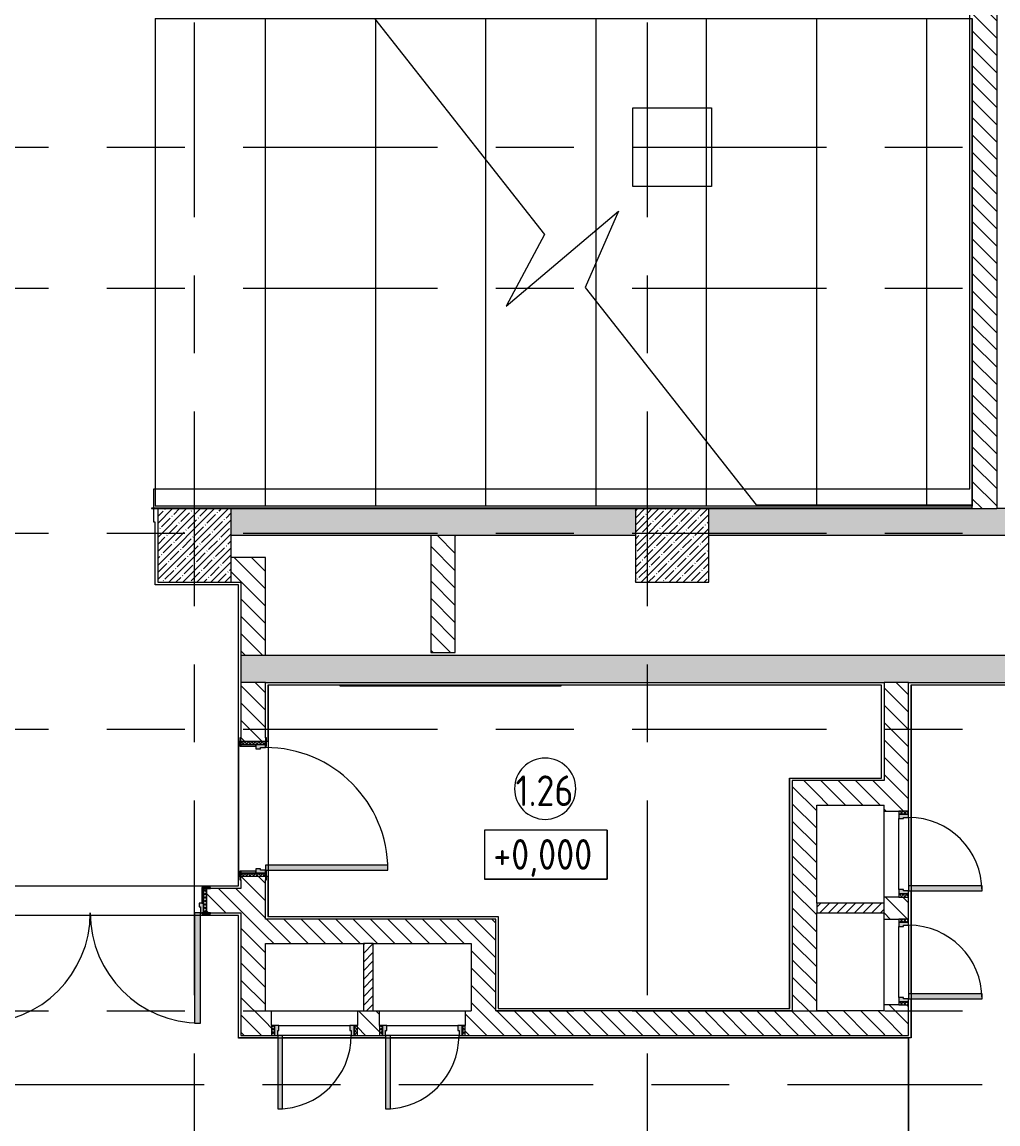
# Model space of a CAD drawing. Header units: millimetres. Extents: x -4029 to 232974, y -8553 to 104777.
# Drawn here: x 20803 to 28770, y 10178 to 19172 of the extents above; entities that cross this region are included whole.
import ezdxf

# ---------------------------------------------------------------- set-up
doc = ezdxf.new("R2010")
doc.units = ezdxf.units.MM
doc.linetypes.add('Осевая', pattern=[3175, 635, -476.25, 1587.5, -476.25])
for name, color, linetype, lineweight in [('A-AREA-BNDY', 7, 'Continuous', 9), ('A-AREA-IDEN', 7, 'Continuous', 9), ('A-DETL', 7, 'Continuous', 9), ('A-WALL-1', 7, 'Continuous', 13), ('G-ANNO-DIMS', 7, 'Continuous', 9), ('I-WALL', 7, 'Continuous', 9), ('S-COLS', 7, 'Continuous', 9), ('S-STRS', 7, 'Continuous', 9), ('Оси-2', 7, 'Осевая', 9)]:
    doc.layers.add(name, color=color, linetype=linetype, lineweight=lineweight)
for name, color, linetype, lineweight, true_color in [('A-DOOR-1', 7, 'Continuous', 9, 0xaaaaaa), ('A-DOOR-2', 7, 'Continuous', 9, 0xe2e2e2), ('A-DOOR-FRAM-1', 7, 'Continuous', 9, 0xe2e2e2), ('A-DOOR-FRAM-2', 7, 'Continuous', 9, 0xaaaaaa), ('A-FLOR-1', 7, 'Continuous', 9, 0xaaaaaa)]:
    doc.layers.add(name, color=color, linetype=linetype, lineweight=lineweight, true_color=true_color)
doc.styles.add('GOST Common', font='', dxfattribs={"width": 0.9, "height": 250})
doc.styles.get('GOST Common').set_extended_font_data('GOST Common')
pattern_1 = [(135, (0, 0), (-70.71068, -70.71068), [])]
pattern_2 = [(45, (0, 0), (-57.02463, 57.02463), []), (45, (57.025, 0), (-57.02463, 57.02463), [100.806, -20.161, 3.353, -16.808])]
pattern_3 = [(45, (0, 0), (-35.35534, 35.35534), [])]
pattern_4 = [(135, (1951.41, 164.685), (-14.14214, -14.14214), []), (225, (1951.41, 164.685), (14.14214, -14.14214), [])]
pattern_5 = [(45, (-171.384, 164.685), (-14.1421, 14.1421), []), (135, (-171.384, 164.685), (-14.1421, -14.1421), [])]

# ---------------------------------------------------------------- blocks, each defined once
blk = doc.blocks.new('BSC_Колонна _Прямоугольная - 600х600-V7-План монтажа стен и перегородок 1 этажа в осях 1-12')
at = {"layer": 'S-COLS'}
h = blk.add_hatch(dxfattribs=at)
h.set_pattern_fill('FP_12', color=256, style=0, pattern_type=2)
h.set_pattern_definition([(45, (-26110, -14900), (-57.02463, 57.02463), []), (45, (-26052.975, -14900), (-57.02463, 57.02463), [100.806, -20.161, 3.353, -16.808])])
h.paths.add_polyline_path([(300, -300), (300, 300), (-300, 300), (-300, -300)])
for p, q in [((-300, 300), (-300, -300)), ((300, -300), (300, 300)), ((-300, -300), (300, -300))]:
    blk.add_line(p, q, dxfattribs=at)
blk = doc.blocks.new('110_Дверь_СКБ_2Ст - Д-10 1800x2100h_Актовый зал EI30-23435156-План монтажа стен и перегородок 1 этажа в осях 1-12')
at = {"layer": 'A-DOOR-1'}
h = blk.add_hatch(dxfattribs=at)
h.set_pattern_fill('FP_50', color=256, style=0, pattern_type=2)
h.set_pattern_definition([(135, (1351.41, 164.685), (-14.1421, -14.1421), []), (225, (1351.41, 164.685), (14.1421, -14.1421), [])])
h.paths.add_polyline_path([(937.5, 100), (937.5, -100), (962.5, -100), (962.5, 100)])
at = {"layer": 'A-DOOR-2'}
for points in [[(-887.5, 1000), (-887.5, 100), (-837.5, 100), (-837.5, 1000)], [(862.5, 1000), (862.5, 100), (912.5, 100), (912.5, 1000)]]:
    blk.add_hatch(color=256, dxfattribs=at).paths.add_polyline_path(points)
h = blk.add_hatch(color=256, dxfattribs=at)
h.paths.add_polyline_path([(912.5, 100), (912.5, 50), (902.5, 50), (902.5, 20), (937.5, 20), (937.5, 100)])
h.paths.add_polyline_path([(-887.5, 100), (-912.5, 100), (-912.5, 20), (-877.5, 20), (-877.5, 50), (-887.5, 50)])
at = {"layer": 'A-DOOR-FRAM-1'}
for points in [[(-937.5, 108), (-967.5, 108), (-967.5, 100), (-897.5, 100), (-897.5, 108), (-916.5, 108)], [(962.5, 108), (922.5, 108), (922.5, 100), (992.5, 100), (992.5, 108)], [(-897.5, 20), (-912.5, 20), (-912.5, -100), (-897.5, -100)], [(937.5, 20), (922.5, 20), (922.5, -100), (937.5, -100)], [(-897.5, -100), (-967.5, -100), (-967.5, -108), (-897.5, -108)], [(962.5, -100), (922.5, -100), (922.5, -108), (992.5, -108), (992.5, -100)]]:
    blk.add_hatch(color=256, dxfattribs=at).paths.add_polyline_path(points)
at = {"layer": 'A-DOOR-FRAM-2'}
h = blk.add_hatch(dxfattribs=at)
h.set_pattern_fill('FP_51', color=256, style=0, pattern_type=2)
h.set_pattern_definition([(45, (-771.384, 164.685), (-14.1421, 14.1421), []), (135, (-771.384, 164.685), (-14.1421, -14.1421), [])])
h.paths.add_polyline_path([(-937.5, 100), (-937.5, -100), (-912.5, -100), (-912.5, 100)])
at = {"layer": 'A-DOOR-1'}
for p, q in [((-887.5, 1000), (-887.5, 100)), ((-837.5, 1000), (-887.5, 1000)), ((-837.5, 100), (-837.5, 1000)), ((912.5, 1000), (862.5, 1000)), ((862.5, 1000), (862.5, 100)), ((912.5, 100), (912.5, 1000)), ((-887.5, 100), (-837.5, 100)), ((862.5, 100), (912.5, 100))]:
    blk.add_line(p, q, dxfattribs=at)
for centre, start, end in [((-887.5, 100), 0, 90), ((912.5, 100), 90, 180)]:
    blk.add_arc(centre, 900, start, end, dxfattribs=at)
at = {"layer": 'A-DOOR-FRAM-2'}
for p, q in [((-897.5, 108), (-967.5, 108)), ((-967.5, 108), (-967.5, 100)), ((-967.5, 100), (-897.5, 100)), ((-912.5, 100), (-937.5, 100)), ((-937.5, 100), (-937.5, -100)), ((-887.5, 100), (-912.5, 100)), ((-912.5, 100), (-912.5, 20)), ((-912.5, -100), (-912.5, 100)), ((-897.5, 100), (-897.5, 108)), ((-887.5, 50), (-887.5, 100)), ((912.5, 100), (912.5, 50)), ((937.5, 100), (912.5, 100)), ((992.5, 108), (922.5, 108)), ((922.5, 108), (922.5, 100)), ((922.5, 100), (992.5, 100)), ((937.5, 20), (937.5, 100)), ((962.5, 100), (937.5, 100)), ((937.5, 100), (937.5, -100)), ((962.5, -100), (962.5, 100)), ((992.5, 100), (992.5, 108)), ((-912.5, 20), (-877.5, 20)), ((-897.5, 20), (-912.5, 20)), ((-912.5, 20), (-912.5, -100)), ((-897.5, -100), (-897.5, 20)), ((-877.5, 50), (-887.5, 50)), ((-877.5, 20), (-877.5, 50)), ((912.5, 50), (902.5, 50)), ((902.5, 50), (902.5, 20)), ((902.5, 20), (937.5, 20)), ((937.5, 20), (922.5, 20)), ((922.5, 20), (922.5, -100)), ((937.5, -100), (937.5, 20)), ((-897.5, -100), (-967.5, -100)), ((-967.5, -100), (-967.5, -108)), ((-967.5, -108), (-897.5, -108)), ((-937.5, -100), (-912.5, -100)), ((-912.5, -100), (-897.5, -100)), ((-897.5, -108), (-897.5, -100)), ((922.5, -100), (937.5, -100)), ((992.5, -100), (922.5, -100)), ((922.5, -100), (922.5, -108)), ((922.5, -108), (992.5, -108)), ((937.5, -100), (962.5, -100)), ((992.5, -108), (992.5, -100))]:
    blk.add_line(p, q, dxfattribs=at)
blk = doc.blocks.new('110_Дверь_СКБ_1Ст_Внутренняя1 - Д-4к_л_ 1100x2100h_кладовая-31838514-План монтажа стен и перегородок 1 этажа в осях 1-12')
at = {"layer": 'A-DOOR-1'}
h = blk.add_hatch(dxfattribs=at)
h.set_pattern_fill('FP_52', color=256, style=0, pattern_type=2)
h.set_pattern_definition([(135, (1751.41, 164.685), (-14.14214, -14.14214), []), (225, (1751.41, 164.685), (14.14214, -14.14214), [])])
h.paths.add_polyline_path([(562.5, 100), (537.5, 100), (537.5, -100), (562.5, -100)])
at = {"layer": 'A-DOOR-2'}
h = blk.add_hatch(color=256, dxfattribs=at)
h.paths.add_polyline_path([(537.5, 100), (512.5, 100), (512.5, 60), (502.5, 60), (502.5, 20), (537.5, 20)])
h.paths.add_polyline_path([(-477.5, 60), (-487.5, 60), (-487.5, 100), (-512.5, 100), (-512.5, 20), (-477.5, 20), (-477.5, 44)])
at = {"layer": 'A-DOOR-FRAM-1'}
for points in [[(512.5, 100), (512.5, 1100), (472.5, 1100), (472.5, 100)], [(-497.5, 108), (-567.5, 108), (-567.5, 100), (-497.5, 100)], [(592.5, 100), (592.5, 108), (522.5, 108), (522.5, 100), (562.5, 100)], [(-497.5, 20), (-512.5, 20), (-512.5, -100), (-497.5, -100)], [(537.5, 20), (522.5, 20), (522.5, -100), (537.5, -100), (537.5, -22.4)], [(-497.5, -100), (-567.5, -100), (-567.5, -108), (-497.5, -108)], [(592.5, -108), (592.5, -100), (522.5, -100), (522.5, -108), (562.5, -108)]]:
    blk.add_hatch(color=256, dxfattribs=at).paths.add_polyline_path(points)
at = {"layer": 'A-DOOR-FRAM-2'}
h = blk.add_hatch(dxfattribs=at)
h.set_pattern_fill('FP_53', color=256, style=0, pattern_type=2)
h.set_pattern_definition([(45, (-371.384, 164.685), (-14.1421, 14.1421), []), (135, (-371.384, 164.685), (-14.1421, -14.1421), [])])
h.paths.add_polyline_path([(-512.5, -100), (-512.5, 100), (-537.5, 100), (-537.5, -100)])
at = {"layer": 'A-DOOR-1'}
for p, q in [((512.5, 1100), (472.5, 1100)), ((472.5, 1100), (472.5, 100)), ((512.5, 100), (512.5, 1100)), ((472.5, 100), (512.5, 100))]:
    blk.add_line(p, q, dxfattribs=at)
blk.add_arc((512.5, 100), 1000, 90, 180, dxfattribs=at)
at = {"layer": 'A-DOOR-FRAM-2'}
for p, q in [((-497.5, 108), (-567.5, 108)), ((-567.5, 108), (-567.5, 100)), ((-567.5, 100), (-497.5, 100)), ((-512.5, 100), (-537.5, 100)), ((-537.5, 100), (-537.5, -100)), ((-487.5, 100), (-512.5, 100)), ((-512.5, 100), (-512.5, 20)), ((-512.5, -100), (-512.5, 100)), ((-497.5, 100), (-512.5, 100)), ((-512.5, 100), (-512.5, 99)), ((-512.5, 99), (-497.5, 99)), ((-497.5, 100), (-497.5, 108)), ((-497.5, 99), (-497.5, 100)), ((-487.5, 60), (-487.5, 100)), ((512.5, 100), (512.5, 60)), ((537.5, 100), (512.5, 100)), ((592.5, 108), (522.5, 108)), ((522.5, 108), (522.5, 100)), ((537.5, 100), (522.5, 100)), ((522.5, 100), (522.5, 99)), ((522.5, 100), (592.5, 100)), ((522.5, 99), (537.5, 99)), ((537.5, 20), (537.5, 100)), ((562.5, 100), (537.5, 100)), ((537.5, 100), (537.5, -100)), ((537.5, 99), (537.5, 100)), ((562.5, -100), (562.5, 100)), ((592.5, 100), (592.5, 108)), ((-512.5, 20), (-477.5, 20)), ((-497.5, 20), (-512.5, 20)), ((-512.5, 20), (-512.5, -100)), ((-497.5, -100), (-497.5, 20)), ((-477.5, 60), (-487.5, 60)), ((-477.5, 20), (-477.5, 60)), ((512.5, 60), (502.5, 60)), ((502.5, 60), (502.5, 20)), ((502.5, 20), (537.5, 20)), ((537.5, 20), (522.5, 20)), ((522.5, 20), (522.5, -100)), ((537.5, -100), (537.5, 20)), ((-497.5, -100), (-567.5, -100)), ((-567.5, -100), (-567.5, -108)), ((-567.5, -108), (-497.5, -108)), ((-537.5, -100), (-512.5, -100)), ((-512.5, -100), (-497.5, -100)), ((-497.5, -108), (-497.5, -100)), ((522.5, -100), (537.5, -100)), ((592.5, -100), (522.5, -100)), ((522.5, -100), (522.5, -108)), ((522.5, -108), (592.5, -108)), ((537.5, -100), (562.5, -100)), ((592.5, -108), (592.5, -100))]:
    blk.add_line(p, q, dxfattribs=at)
blk = doc.blocks.new('BSC_Колонна _Прямоугольная - 600х600-V42-План монтажа стен и перегородок 1 этажа в осях 1-12')
at = {"layer": 'S-COLS'}
h = blk.add_hatch(dxfattribs=at)
h.set_pattern_fill('FP_69', color=256, style=0, pattern_type=2)
h.set_pattern_definition([(45, (-22210, -14900), (-57.02463, 57.02463), []), (45, (-22152.975, -14900), (-57.02463, 57.02463), [100.806, -20.161, 3.353, -16.808])])
h.paths.add_polyline_path([(300, -300), (300, 300), (-300, 300), (-300, -300), (246.8, -300)])
for p, q in [((-300, 300), (-300, -300)), ((300, -300), (300, 300)), ((-300, -300), (300, -300))]:
    blk.add_line(p, q, dxfattribs=at)
blk = doc.blocks.new('110_Дверь_СКБ_1Ст - д-18 700x2100h_Технический шкаф ЭОМ и СС-23257539-План монтажа стен и перегородок 1 этажа в осях 1-12')
at = {"layer": 'A-DOOR-1'}
h = blk.add_hatch(dxfattribs=at)
h.set_pattern_fill('FP_82', color=256, style=0, pattern_type=2)
h.set_pattern_definition(pattern_4)
h.paths.add_polyline_path([(337.5, 100), (337.5, 20), (362.5, 20), (362.5, 100)])
at = {"layer": 'A-DOOR-2'}
h = blk.add_hatch(color=256, dxfattribs=at)
h.paths.add_polyline_path([(-312.5, 100), (-312.5, 20), (-277.5, 20), (-277.5, 60), (-287.5, 60), (-287.5, 100), (-297.5, 100)])
h.paths.add_polyline_path([(322.5, 100), (312.5, 100), (312.5, 60), (302.5, 60), (302.5, 20), (337.5, 20), (337.5, 100)])
at = {"layer": 'A-DOOR-FRAM-1'}
blk.add_hatch(color=256, dxfattribs=at).paths.add_polyline_path([(312.5, 700), (272.5, 700), (272.5, 100), (312.5, 100), (312.5, 406.9)])
at = {"layer": 'A-DOOR-FRAM-2'}
h = blk.add_hatch(dxfattribs=at)
h.set_pattern_fill('FP_83', color=256, style=0, pattern_type=2)
h.set_pattern_definition(pattern_5)
h.paths.add_polyline_path([(-337.5, 100), (-337.5, 20), (-312.5, 20), (-312.5, 100)])
at = {"layer": 'A-DOOR-1'}
for p, q in [((312.5, 700), (272.5, 700)), ((272.5, 700), (272.5, 100)), ((312.5, 100), (312.5, 700)), ((272.5, 100), (312.5, 100))]:
    blk.add_line(p, q, dxfattribs=at)
blk.add_arc((312.5, 100), 600, 90, 180, dxfattribs=at)
at = {"layer": 'A-DOOR-FRAM-2'}
for p, q in [((-312.5, 100), (-337.5, 100)), ((-337.5, 100), (-337.5, 20)), ((-287.5, 100), (-312.5, 100)), ((-312.5, 100), (-312.5, 20)), ((-312.5, 20), (-312.5, 100)), ((-287.5, 60), (-287.5, 100)), ((-287.5, 100), (272.5, 100)), ((312.5, 100), (312.5, 60)), ((337.5, 100), (312.5, 100)), ((337.5, 20), (337.5, 100)), ((362.5, 100), (337.5, 100)), ((337.5, 100), (337.5, 20)), ((362.5, 20), (362.5, 100)), ((-337.5, 20), (-312.5, 20)), ((-312.5, 20), (-277.5, 20)), ((-277.5, 60), (-287.5, 60)), ((-277.5, 20), (-277.5, 60)), ((302.5, 20), (-277.5, 20)), ((312.5, 60), (302.5, 60)), ((302.5, 60), (302.5, 20)), ((302.5, 20), (337.5, 20)), ((337.5, 20), (362.5, 20))]:
    blk.add_line(p, q, dxfattribs=at)
blk = doc.blocks.new('110_Дверь_СКБ_1Ст - д-18 700x2100h_Технический шкаф ЭОМ и СС-V54-План монтажа стен и перегородок 1 этажа в осях 1-12')
at = {"layer": 'A-DOOR-1'}
h = blk.add_hatch(dxfattribs=at)
h.set_pattern_fill('FP_82', color=256, style=0, pattern_type=2)
h.set_pattern_definition(pattern_4)
h.paths.add_polyline_path([(362.5, 100), (337.5, 100), (337.5, 20), (362.5, 20)])
at = {"layer": 'A-DOOR-2'}
h = blk.add_hatch(color=256, dxfattribs=at)
h.paths.add_polyline_path([(337.5, 100), (312.5, 100), (312.5, 60), (302.5, 60), (302.5, 20), (337.5, 20)])
h.paths.add_polyline_path([(-277.5, 44), (-277.5, 60), (-287.5, 60), (-287.5, 100), (-312.5, 100), (-312.5, 20), (-277.5, 20)])
at = {"layer": 'A-DOOR-FRAM-1'}
blk.add_hatch(color=256, dxfattribs=at).paths.add_polyline_path([(312.5, 120), (312.5, 700), (272.5, 700), (272.5, 100), (312.5, 100)])
at = {"layer": 'A-DOOR-FRAM-2'}
h = blk.add_hatch(dxfattribs=at)
h.set_pattern_fill('FP_83', color=256, style=0, pattern_type=2)
h.set_pattern_definition(pattern_5)
h.paths.add_polyline_path([(-312.5, 20), (-312.5, 100), (-337.5, 100), (-337.5, 20)])
at = {"layer": 'A-DOOR-1'}
for p, q in [((312.5, 700), (272.5, 700)), ((272.5, 700), (272.5, 100)), ((312.5, 100), (312.5, 700)), ((272.5, 100), (312.5, 100))]:
    blk.add_line(p, q, dxfattribs=at)
blk.add_arc((312.5, 100), 600, 90, 180, dxfattribs=at)
at = {"layer": 'A-DOOR-FRAM-2'}
for p, q in [((-312.5, 100), (-337.5, 100)), ((-337.5, 100), (-337.5, 20)), ((-287.5, 100), (-312.5, 100)), ((-312.5, 100), (-312.5, 20)), ((-312.5, 20), (-312.5, 100)), ((-287.5, 60), (-287.5, 100)), ((-287.5, 100), (272.5, 100)), ((312.5, 100), (312.5, 60)), ((337.5, 100), (312.5, 100)), ((337.5, 20), (337.5, 100)), ((362.5, 100), (337.5, 100)), ((337.5, 100), (337.5, 20)), ((362.5, 20), (362.5, 100)), ((-337.5, 20), (-312.5, 20)), ((-312.5, 20), (-277.5, 20)), ((-277.5, 60), (-287.5, 60)), ((-277.5, 20), (-277.5, 60)), ((302.5, 20), (-277.5, 20)), ((312.5, 60), (302.5, 60)), ((302.5, 60), (302.5, 20)), ((302.5, 20), (337.5, 20)), ((337.5, 20), (362.5, 20))]:
    blk.add_line(p, q, dxfattribs=at)
blk = doc.blocks.new('Перекрытия 2 - Перекрытия 4-32990152-План монтажа стен и перегородок 1 этажа в осях 1-12')
at = {"layer": 'S-STRS'}
for p, q in [((21910, 19180), (22810, 19180)), ((21910, 19180), (21910, 15200)), ((22810, 19180), (23710, 19180)), ((22810, 15200), (22810, 19180)), ((23710, 19180), (24610, 19180)), ((23710, 15200), (23710, 19180)), ((24610, 19180), (25510, 19180)), ((24610, 15200), (24610, 19180)), ((25510, 19180), (26410, 19180)), ((25510, 15200), (25510, 19180)), ((26410, 19180), (27310, 19180)), ((26410, 15200), (26410, 19180)), ((27310, 19180), (28210, 19180)), ((27310, 15200), (27310, 19180)), ((28210, 19180), (28580, 19180)), ((28210, 15200), (28210, 19180)), ((28580, 19180), (28580, 15200)), ((22810, 15200), (21910, 15200)), ((23710, 15200), (22810, 15200)), ((24610, 15200), (23710, 15200)), ((25510, 15200), (24610, 15200)), ((26410, 15200), (25510, 15200)), ((27310, 15200), (26410, 15200)), ((28210, 15200), (27310, 15200)), ((28580, 15200), (28210, 15200))]:
    blk.add_line(p, q, dxfattribs=at)
blk = doc.blocks.new('Марка_Помещения - Номер-25198446-План монтажа стен и перегородок 1 этажа в осях 1-12')
at = {"layer": 'A-AREA-IDEN'}
for start, end in [(360, 180), (180, 360)]:
    blk.add_arc((0, 0), 2.5, start, end, dxfattribs=at)
blk = doc.blocks.new('Высотные отметки - 10х4_h_-17668695-План монтажа стен и перегородок 1 этажа в осях 1-12')
at = {"layer": 'G-ANNO-DIMS'}
for p, q in [((-5, 4), (-5, 0)), ((5, 4), (-5, 4)), ((5, 4), (-5, 4)), ((-5, 4), (-5, 0)), ((5, 4), (5, 0)), ((5, 0), (5, 4)), ((5, 0), (-5, 0)), ((-5, 0), (5, 0))]:
    blk.add_line(p, q, dxfattribs=at)

msp = doc.modelspace()

# ---------------------------------------------------------------- hatches: boundary and pattern name
at = {"layer": 'I-WALL'}
h = msp.add_hatch(dxfattribs=at)
h.set_pattern_fill('FP_18', color=256, style=0, pattern_type=2)
h.set_pattern_definition(pattern_1)
h.paths.add_polyline_path([(28760, 15200.0001), (28760, 26499.9999), (28560, 26499.9999), (28560, 15200.0001)])
h = msp.add_hatch(dxfattribs=at)
h.set_pattern_fill('FP_1', color=256, style=0, pattern_type=2)
h.set_pattern_definition(pattern_2)
h.paths.add_polyline_path([(30790, 14980.0001), (33010, 14980.0001), (33010, 15200.0001), (30610, 15200.0001), (30610, 14980.0001), (30630, 14980.0001)])
h.paths.add_polyline_path([(24340, 14980.0001), (25810, 14980.0001), (25810, 15200), (22510.0007, 15200), (22510, 14980.0001), (24205.0868, 14980.0001)])
h.paths.add_polyline_path([(26410, 14980.0001), (30010, 14980.0001), (30010, 15200), (26410, 15200.0001), (26410, 15087.9148)])
h = msp.add_hatch(dxfattribs=at)
h.set_pattern_fill('FP_18', color=256, style=0, pattern_type=2)
h.set_pattern_definition(pattern_1)
h.paths.add_polyline_path([(24340, 14025), (24340, 14980.0001), (24140, 14980.0001), (24140, 14025)])
h = msp.add_hatch(dxfattribs=at)
h.set_pattern_fill('FP_18', color=256, style=0, pattern_type=2)
h.set_pattern_definition(pattern_1)
h.paths.add_polyline_path([(22790, 14600), (22790, 14800), (22510, 14800), (22510, 14600), (22661.1617, 14600)])
h = msp.add_hatch(dxfattribs=at)
h.set_pattern_fill('FP_18', color=256, style=0, pattern_type=2)
h.set_pattern_definition(pattern_1)
h.paths.add_polyline_path([(22790, 14000), (22790, 14600), (22590, 14600), (22590, 14000)])
h = msp.add_hatch(dxfattribs=at)
h.set_pattern_fill('FP_1', color=256, style=0, pattern_type=2)
h.set_pattern_definition(pattern_2)
h.paths.add_polyline_path([(24612.5691, 13780), (30790, 13780), (30790, 14000), (22590, 14000), (22590, 13780), (24590, 13780)])
h = msp.add_hatch(dxfattribs=at)
h.set_pattern_fill('FP_18', color=256, style=0, pattern_type=2)
h.set_pattern_definition(pattern_1)
h.paths.add_polyline_path([(22590, 10900), (22790, 10900), (22790, 12200), (22590, 12200), (22590, 11653.0525)])
h.paths.add_polyline_path([(22790, 13300), (22790, 13780), (22590, 13780), (22590, 13300)])
h = msp.add_hatch(dxfattribs=at)
h.set_pattern_fill('FP_18', color=256, style=0, pattern_type=2)
h.set_pattern_definition(pattern_1)
h.paths.add_polyline_path([(27840, 10900), (28040, 10900), (28040, 11150), (27840, 11150), (27840, 11100)])
h.paths.add_polyline_path([(27840, 11850), (28040, 11850), (28040, 12030), (27840, 12030), (27840, 11900)])
h.paths.add_polyline_path([(27840, 12730), (28040, 12730), (28040, 13780), (27840, 13780), (27840, 12780)])
h = msp.add_hatch(dxfattribs=at)
h.set_pattern_fill('FP_18', color=256, style=0, pattern_type=2)
h.set_pattern_definition(pattern_1)
h.paths.add_polyline_path([(27090, 11100), (27290, 11100), (27290, 12980), (27090, 12980), (27090, 11120)])
h = msp.add_hatch(dxfattribs=at)
h.set_pattern_fill('FP_18', color=256, style=0, pattern_type=2)
h.set_pattern_definition(pattern_1)
h.paths.add_polyline_path([(27840, 12780), (27840, 12980), (27290, 12980), (27290, 12780), (27837.8702, 12780)])
h = msp.add_hatch(dxfattribs=at)
h.set_pattern_fill('FP_18', color=256, style=0, pattern_type=2)
h.set_pattern_definition(pattern_1)
h.paths.add_polyline_path([(20210, 11899.9998), (20410, 11899.9998), (20410, 12099.9998), (20210, 12099.9998)])
h.paths.add_polyline_path([(22570, 11899.9998), (22590, 11899.9998), (22590, 12099.9998), (22310, 12099.9998), (22310, 11899.9998), (22456.7624, 11899.9998)])
h = msp.add_hatch(dxfattribs=at)
h.set_pattern_fill('FP_19', color=256, style=0, pattern_type=2)
h.set_pattern_definition(pattern_3)
h.paths.add_polyline_path([(27290, 11900), (27840, 11900), (27840, 11980), (27290, 11980)])
h = msp.add_hatch(dxfattribs=at)
h.set_pattern_fill('FP_18', color=256, style=0, pattern_type=2)
h.set_pattern_definition(pattern_1)
h.paths.add_polyline_path([(24670, 11650), (24670, 11850), (22790, 11850), (22790, 11650), (24470, 11650)])
h = msp.add_hatch(dxfattribs=at)
h.set_pattern_fill('FP_19', color=256, style=0, pattern_type=2)
h.set_pattern_definition(pattern_3)
h.paths.add_polyline_path([(23670, 11100), (23670, 11650), (23590, 11650), (23590, 11100)])
h = msp.add_hatch(dxfattribs=at)
h.set_pattern_fill('FP_18', color=256, style=0, pattern_type=2)
h.set_pattern_definition(pattern_1)
h.paths.add_polyline_path([(24670, 11100), (24670, 11650), (24470, 11650), (24470, 11100)])
h = msp.add_hatch(dxfattribs=at)
h.set_pattern_fill('FP_18', color=256, style=0, pattern_type=2)
h.set_pattern_definition(pattern_1)
h.paths.add_polyline_path([(27840, 10900), (27840, 11100), (24420, 11100), (24420, 10900), (27837.8702, 10900)])
h.paths.add_polyline_path([(22840, 10900), (22840, 11100), (22790, 11100), (22790, 10900)])
h.paths.add_polyline_path([(23540, 10900), (23720, 10900), (23720, 11100), (23540, 11100), (23540, 10980)])

# ---------------------------------------------------------------- linework, layer by layer
at = {"layer": 'A-AREA-BNDY', "flags": 128}
msp.add_lwpolyline([(20231, 12120.9998), (22569, 12120.9998), (22569, 14579), (21889, 14579), (21889, 15090), (21879, 15090), (21879, 15361.0001), (22138.0096, 15361.0001), (22510, 15361.0001), (28540, 15361.0001), (28540, 26339.9999), (21879, 26339.9999), (21879, 26848.9999), (20221, 26848.9999)], dxfattribs=at)
for points in [[(28061, 10879.5), (28040, 10879.5), (28040, 7921), (30210, 7921), (30210, 7883), (32710, 7883), (32710, 7921), (38519, 7921), (38519, 10679), (37969, 10679), (37969, 11221), (38249, 11221), (38249, 23003), (37619.5, 23003), (37476.9904, 23003), (36990, 23003), (36990, 23004), (35190, 23004), (35190, 23003), (34703.0096, 23003), (34560.5, 23003), (34231, 23003), (34231, 13759), (28061, 13759)], [(25789, 18471.0001), (26431, 18471.0001), (26431, 18306.9905), (26431, 17993.0097), (26431, 17829.0001), (25789, 17829.0001)], [(22811, 13759), (22811, 11871), (24691, 11871), (24691, 11120), (27069, 11120), (27069, 13001), (27819, 13001), (27819, 13759), (25200, 13759), (25200, 13751), (23400, 13751), (23400, 13759)], [(28040, 7921), (28040, 10879), (22569, 10879), (22569, 11878.9998), (20231, 11878.9998), (20231, 10900), (20210, 10890), (20210, 7921)]]:
    msp.add_lwpolyline(points, close=True, dxfattribs=at)
at = {"layer": 'A-DETL'}
for p, q in [((23680.9248, 19200), (25069.2258, 17437.1437)), ((28560, 15231.0001), (28560, 19200)), ((24755.9415, 16853.0556), (25672.7742, 17628.4284)), ((25672.7742, 17628.4284), (25399.8778, 17004.7669)), ((25069.2258, 17437.1437), (24755.9415, 16853.0556)), ((25399.8778, 17004.7669), (26796.7712, 15231.0001)), ((26796.7712, 15231.0001), (28560, 15231.0001))]:
    msp.add_line(p, q, dxfattribs=at)
at = {"layer": 'A-FLOR-1'}
for p, q in [((28560, 15203.4142), (21860.2566, 15203.4142)), ((21860.2566, 15203.4142), (21860.2566, 15200.0001)), ((28560, 15203.4142), (28560, 15200.0001)), ((21860.2566, 15200.0001), (28560, 15200.0001)), ((27820, 13760), (22810, 13760)), ((22810, 13760), (22810, 13300)), ((27820, 13000), (27820, 13760)), ((34230, 13760), (28060, 13760)), ((28060, 13760), (28060, 12120)), ((22582, 13300), (22570, 13300)), ((22570, 13300), (22570, 12200)), ((22810, 13300), (22798, 13300)), ((27070, 11120), (27070, 13000)), ((27070, 13000), (27820, 13000)), ((22570, 12200), (22582, 12200)), ((22798, 12200), (22810, 12200)), ((22810, 12200), (22810, 11870)), ((28060, 12080), (28060, 11240)), ((22210, 11879.9998), (20510, 11879.9998)), ((22570, 11879.9998), (22260, 11879.9998)), ((22570, 10880), (22570, 11879.9998)), ((22810, 11870), (24690, 11870)), ((24690, 11870), (24690, 11120)), ((28060, 11200), (28060, 10880)), ((24690, 11120), (27070, 11120)), ((22890, 10880), (22570, 10880)), ((23770, 10880), (22930, 10880)), ((28060, 10880), (23810, 10880))]:
    msp.add_line(p, q, dxfattribs=at)
at = {"layer": 'A-WALL-1'}
for p, q in [((28560, 15200.0001), (28760, 15200.0001)), ((24340, 14980.0001), (24140, 14980.0001)), ((22790, 14000), (22590, 14000)), ((22790, 13780), (22590, 13780)), ((28040, 13780), (27840, 13780)), ((27290, 11980), (27290, 11900)), ((27840, 11900), (27840, 11980)), ((23670, 11650), (23590, 11650)), ((23590, 11100), (23670, 11100))]:
    msp.add_line(p, q, dxfattribs=at)
at = {"layer": 'I-WALL'}
for p, q in [((28760, 19900), (28760, 15200.0001)), ((28560, 15203.4142), (28560, 15220)), ((30010, 15200.0001), (28760, 15200.0001)), ((24140, 14980.0001), (22510, 14980.0001)), ((24140, 14980.0001), (24140, 14025)), ((25810, 14980.0001), (24340, 14980.0001)), ((24340, 14025), (24340, 14980.0001)), ((30010, 14980.0001), (26410, 14980.0001)), ((22790, 14800), (22510, 14800)), ((22790, 14000), (22790, 14800)), ((22510, 14600), (22590, 14600)), ((22590, 14600), (22590, 13330)), ((30790, 14000), (22790, 14000)), ((24140, 14025), (24340, 14025)), ((22790, 13780), (27840, 13780)), ((22790, 13330), (22790, 13780)), ((27840, 13780), (27840, 12980)), ((28040, 12730), (28040, 13780)), ((28040, 13780), (34210, 13780)), ((27090, 12980), (27090, 11100)), ((27840, 12980), (27090, 12980)), ((27290, 11980), (27290, 12780)), ((27290, 12780), (27840, 12780)), ((27840, 11980), (27840, 12780)), ((27840, 12730), (27960, 12730)), ((22590, 12170), (22590, 12099.9998)), ((22790, 11850), (22790, 12170)), ((22590, 12099.9998), (22340, 12099.9998)), ((27840, 11980), (27290, 11980)), ((27960, 12030), (27840, 12030)), ((28040, 11850), (28040, 12030)), ((22340, 11899.9998), (22590, 11899.9998)), ((22590, 11899.9998), (22590, 10900)), ((27290, 11100), (27290, 11900)), ((27290, 11900), (27840, 11900)), ((27840, 11100), (27840, 11900)), ((24670, 11850), (22790, 11850)), ((24670, 11100), (24670, 11850)), ((27840, 11850), (27960, 11850)), ((22790, 11650), (23590, 11650)), ((22790, 11100), (22790, 11650)), ((23590, 11650), (23590, 11100)), ((23670, 11650), (24470, 11650)), ((23670, 11100), (23670, 11650)), ((24470, 11650), (24470, 11100)), ((22790, 11100), (23590, 11100)), ((22840, 10980), (22840, 11100)), ((23540, 11100), (23540, 10980)), ((23670, 11100), (24470, 11100)), ((23720, 10980), (23720, 11100)), ((24420, 11100), (24420, 10980)), ((27090, 11100), (24670, 11100)), ((27840, 11100), (27290, 11100)), ((27960, 11150), (27840, 11150)), ((28040, 10900), (28040, 11150)), ((22590, 10900), (22840, 10900)), ((23540, 10900), (23720, 10900)), ((24420, 10900), (28040, 10900))]:
    msp.add_line(p, q, dxfattribs=at)
at = {"layer": 'Оси-2'}
for p, q in [((22210, 593.7414), (22210, 24898.0711)), ((25910, 593.7414), (25910, 24898.0711)), ((-728.7494, 18150.0001), (36035.9723, 18150.0001)), ((-728.7494, 17000.0001), (36035.9723, 17000.0001)), ((-728.7494, 15000), (35660, 15000)), ((-728.7494, 13400), (35660, 13400)), ((-728.7494, 11100), (36035.9723, 11100)), ((541.2506, 10500), (36035.9723, 10500))]:
    msp.add_line(p, q, dxfattribs=at)

# ---------------------------------------------------------------- block references
at = {"layer": 'A-AREA-IDEN', "xscale": 99.99999999999993, "yscale": 99.99999999999993, "zscale": 99.99999999999993}
msp.add_blockref('Марка_Помещения - Номер-25198446-План монтажа стен и перегородок 1 этажа в осях 1-12', (25073.2079, 12913.9054), dxfattribs=at)
at = {"layer": 'A-DOOR-1'}
for name, p, rotation in [('110_Дверь_СКБ_1Ст_Внутренняя1 - Д-4к_л_ 1100x2100h_кладовая-31838514-План монтажа стен и перегородок 1 этажа в осях 1-12', (22690, 12762.5), 269.9999999999999), ('110_Дверь_СКБ_1Ст - д-18 700x2100h_Технический шкаф ЭОМ и СС-V54-План монтажа стен и перегородок 1 этажа в осях 1-12', (27940, 12392.5), 270), ('110_Дверь_СКБ_2Ст - Д-10 1800x2100h_Актовый зал EI30-23435156-План монтажа стен и перегородок 1 этажа в осях 1-12', (21372.5, 11999.9998), 180), ('110_Дверь_СКБ_1Ст - д-18 700x2100h_Технический шкаф ЭОМ и СС-V54-План монтажа стен и перегородок 1 этажа в осях 1-12', (27940, 11512.5), 270), ('110_Дверь_СКБ_1Ст - д-18 700x2100h_Технический шкаф ЭОМ и СС-23257539-План монтажа стен и перегородок 1 этажа в осях 1-12', (23202.5, 11000), 180), ('110_Дверь_СКБ_1Ст - д-18 700x2100h_Технический шкаф ЭОМ и СС-23257539-План монтажа стен и перегородок 1 этажа в осях 1-12', (24082.5, 11000), 180)]:
    msp.add_blockref(name, p, dxfattribs=dict(at, rotation=rotation))
at = {"layer": 'G-ANNO-DIMS', "xscale": 99.99999999999993, "yscale": 99.99999999999993, "zscale": 99.99999999999993}
msp.add_blockref('Высотные отметки - 10х4_h_-17668695-План монтажа стен и перегородок 1 этажа в осях 1-12', (25078.4807, 12176.1262), dxfattribs=at)
at = {"layer": 'S-COLS'}
for name, p in [('BSC_Колонна _Прямоугольная - 600х600-V42-План монтажа стен и перегородок 1 этажа в осях 1-12', (22210, 14900)), ('BSC_Колонна _Прямоугольная - 600х600-V7-План монтажа стен и перегородок 1 этажа в осях 1-12', (26110, 14900))]:
    msp.add_blockref(name, p, dxfattribs=at)
at = {"layer": 'S-STRS'}
msp.add_blockref('Перекрытия 2 - Перекрытия 4-32990152-План монтажа стен и перегородок 1 этажа в осях 1-12', (-20, 20), dxfattribs=at)

# ---------------------------------------------------------------- texts
at = {"layer": 'A-AREA-IDEN', "insert": (24831.3248, 13022.4647), "char_height": 250, "width": 606.07575, "attachment_point": 1, "style": 'GOST Common'}
msp.add_mtext('1.26', dxfattribs=at)
at = {"layer": 'G-ANNO-DIMS', "insert": (24649.8046, 12502.8332), "char_height": 250, "width": 1028.822569, "attachment_point": 1, "line_spacing_factor": 1.022761, "style": 'GOST Common'}
msp.add_mtext('+0,000', dxfattribs=at)

doc.saveas('drawing.dxf')
